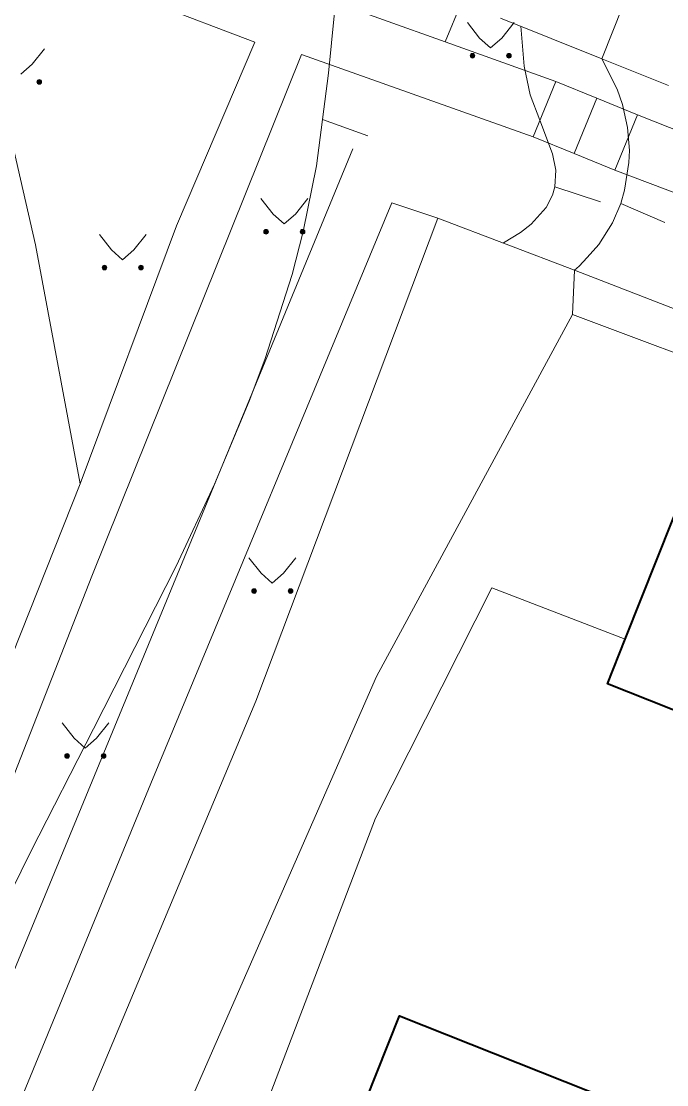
# Model space of a CAD drawing. Extents: x 1000 to 4000, y -5000 to -1000.
# Drawn here: x 1514.51 to 1541.44, y -4099.48 to -4055.14 of the extents above; entities that cross this region are included whole.
import ezdxf

# ---------------------------------------------------------------- set-up
doc = ezdxf.new("R2010")
doc.units = 0
doc.header["$MEASUREMENT"] = 0
for name, color, linetype in [('СЛОЙ_11', 7, 'CONTINUOUS'), ('СЛОЙ_24', 7, 'CONTINUOUS'), ('СЛОЙ_25', 7, 'CONTINUOUS'), ('СЛОЙ_37', 7, 'CONTINUOUS'), ('СЛОЙ_40', 7, 'CONTINUOUS'), ('СЛОЙ_41', 7, 'CONTINUOUS'), ('СЛОЙ_50', 7, 'CONTINUOUS'), ('СЛОЙ_6', 7, 'CONTINUOUS')]:
    doc.layers.add(name, color=color, linetype=linetype)

# ---------------------------------------------------------------- blocks, each defined once
blk = doc.blocks.new('*U116')
at = {"layer": 'СЛОЙ_41', "color": 3, "linetype": 'Continuous'}
for points in [[(0.669, -0.347), (0.667, -0.328), (0.669, -0.309)], [(0.674, -0.365), (0.669, -0.309), (0.674, -0.29)], [(0.669, -0.347), (0.669, -0.309), (0.674, -0.365)], [(0.683, -0.382), (0.674, -0.29), (0.683, -0.274)], [(0.674, -0.365), (0.674, -0.29), (0.683, -0.382)], [(0.696, -0.397), (0.683, -0.274), (0.696, -0.259)], [(0.683, -0.382), (0.683, -0.274), (0.696, -0.397)], [(0.71, -0.409), (0.696, -0.259), (0.71, -0.247)], [(0.696, -0.397), (0.696, -0.259), (0.71, -0.409)], [(0.727, -0.418), (0.71, -0.247), (0.727, -0.238)], [(0.71, -0.409), (0.71, -0.247), (0.727, -0.418)], [(0.746, -0.423), (0.727, -0.238), (0.746, -0.232)], [(0.727, -0.418), (0.727, -0.238), (0.746, -0.423)], [(0.765, -0.425), (0.746, -0.232), (0.765, -0.23)], [(0.746, -0.423), (0.746, -0.232), (0.765, -0.425)]]:
    blk.add_solid(points, dxfattribs=at)
at = {"layer": 'СЛОЙ_41', "color": 3, "linetype": 'Continuous', "extrusion": (0, 0, -1)}
for points in [[(-0.765, -0.425), (-0.765, -0.23), (-0.784, -0.423)], [(-0.784, -0.423), (-0.765, -0.23), (-0.784, -0.232)], [(-0.784, -0.423), (-0.784, -0.232), (-0.802, -0.418)], [(-0.802, -0.418), (-0.784, -0.232), (-0.802, -0.238)], [(-0.802, -0.418), (-0.802, -0.238), (-0.819, -0.409)], [(-0.819, -0.409), (-0.802, -0.238), (-0.819, -0.247)], [(-0.819, -0.409), (-0.819, -0.247), (-0.834, -0.397)], [(-0.834, -0.397), (-0.819, -0.247), (-0.834, -0.259)], [(-0.834, -0.397), (-0.834, -0.259), (-0.846, -0.382)], [(-0.846, -0.382), (-0.834, -0.259), (-0.846, -0.274)], [(-0.846, -0.382), (-0.846, -0.274), (-0.855, -0.365)], [(-0.855, -0.365), (-0.846, -0.274), (-0.855, -0.29)], [(-0.855, -0.365), (-0.855, -0.29), (-0.86, -0.347)], [(-0.86, -0.347), (-0.855, -0.29), (-0.86, -0.309)], [(-0.86, -0.347), (-0.86, -0.309), (-0.862, -0.328)]]:
    blk.add_solid(points, dxfattribs=at)
blk = doc.blocks.new('*U117')
at = {"layer": 'СЛОЙ_41', "color": 3, "linetype": 'Continuous'}
for points in [[(-0.852, -0.347), (-0.854, -0.328), (-0.852, -0.309)], [(-0.847, -0.365), (-0.852, -0.309), (-0.847, -0.29)], [(-0.852, -0.347), (-0.852, -0.309), (-0.847, -0.365)], [(-0.838, -0.382), (-0.847, -0.29), (-0.838, -0.274)], [(-0.847, -0.365), (-0.847, -0.29), (-0.838, -0.382)], [(-0.825, -0.397), (-0.838, -0.274), (-0.825, -0.259)], [(-0.838, -0.382), (-0.838, -0.274), (-0.825, -0.397)], [(-0.811, -0.409), (-0.825, -0.259), (-0.811, -0.247)], [(-0.825, -0.397), (-0.825, -0.259), (-0.811, -0.409)], [(-0.794, -0.418), (-0.811, -0.247), (-0.794, -0.238)], [(-0.811, -0.409), (-0.811, -0.247), (-0.794, -0.418)], [(-0.775, -0.423), (-0.794, -0.238), (-0.775, -0.232)], [(-0.794, -0.418), (-0.794, -0.238), (-0.775, -0.423)], [(-0.756, -0.425), (-0.775, -0.232), (-0.756, -0.23)], [(-0.775, -0.423), (-0.775, -0.232), (-0.756, -0.425)]]:
    blk.add_solid(points, dxfattribs=at)
at = {"layer": 'СЛОЙ_41', "color": 3, "linetype": 'Continuous', "extrusion": (0, 0, -1)}
for points in [[(0.756, -0.425), (0.756, -0.23), (0.737, -0.423)], [(0.737, -0.423), (0.756, -0.23), (0.737, -0.232)], [(0.737, -0.423), (0.737, -0.232), (0.719, -0.418)], [(0.719, -0.418), (0.737, -0.232), (0.719, -0.238)], [(0.719, -0.418), (0.719, -0.238), (0.702, -0.409)], [(0.702, -0.409), (0.719, -0.238), (0.702, -0.247)], [(0.702, -0.409), (0.702, -0.247), (0.687, -0.397)], [(0.687, -0.397), (0.702, -0.247), (0.687, -0.259)], [(0.687, -0.397), (0.687, -0.259), (0.675, -0.382)], [(0.675, -0.382), (0.687, -0.259), (0.675, -0.274)], [(0.675, -0.382), (0.675, -0.274), (0.666, -0.365)], [(0.666, -0.365), (0.675, -0.274), (0.666, -0.29)], [(0.666, -0.365), (0.666, -0.29), (0.661, -0.347)], [(0.661, -0.347), (0.666, -0.29), (0.661, -0.309)], [(0.661, -0.347), (0.661, -0.309), (0.659, -0.328)]]:
    blk.add_solid(points, dxfattribs=at)

msp = doc.modelspace()

# ---------------------------------------------------------------- linework, layer by layer
at = {"layer": 'СЛОЙ_11', "color": 253, "linetype": 'Continuous', "lineweight": 0}
for points in [[(1532.194, -4055.998), (1532.88, -4054.357)], [(1534.505, -4055.009), (1538.73, -4056.706)], [(1538.73, -4056.706), (1541.515, -4057.824)], [(1529.967, -4062.709), (1519.919, -4086.927), (1496.377, -4144.112)], [(1531.893, -4063.351), (1529.967, -4062.709)], [(1537.591, -4065.519), (1531.893, -4063.351)], [(1613.81, -4094.432), (1566.403, -4076.678), (1537.591, -4065.519)]]:
    msp.add_lwpolyline(points, dxfattribs=at)
at = {"layer": 'СЛОЙ_24', "color": 253, "linetype": 'Continuous', "lineweight": 0}
for points in [[(1562.215, -4000), (1549.727, -4029.049), (1538.73, -4056.706)], [(1515.601, -4052.721), (1524.249, -4056.012)], [(1527.045, -4054.153), (1532.194, -4055.998)], [(1516.966, -4074.43), (1520.979, -4063.672), (1524.249, -4056.012)], [(1532.194, -4055.998), (1536.807, -4057.65)], [(1526.195, -4056.527), (1517.447, -4078.283), (1492.145, -4142.849)], [(1526.195, -4056.527), (1535.864, -4059.968)], [(1622.341, -4091.53), (1598.986, -4082.298), (1540.219, -4059.039)], [(1539.276, -4061.356), (1551.356, -4065.907), (1582.454, -4077.962), (1618.889, -4093.068)], [(1537.511, -4067.365), (1529.325, -4082.458), (1509.147, -4128.456), (1506.258, -4139.776), (1500.768, -4144.575)], [(1537.511, -4067.365), (1559.982, -4075.795), (1580.207, -4084.545), (1585.504, -4087.275), (1598.264, -4094.5), (1599.388, -4098.114)], [(1488.991, -4144.842), (1516.966, -4074.43)], [(1534.14, -4078.765), (1529.292, -4088.374), (1514.552, -4126.981)], [(1534.14, -4078.765), (1539.707, -4080.901)]]:
    msp.add_lwpolyline(points, dxfattribs=at)
at = {"layer": 'СЛОЙ_25', "color": 253, "linetype": 'Continuous', "lineweight": 0}
for points in [[(1535.864, -4059.968), (1536.807, -4057.65)], [(1536.807, -4057.65), (1538.513, -4058.344), (1540.219, -4059.039)], [(1538.513, -4058.344), (1537.57, -4060.662)], [(1540.219, -4059.039), (1539.276, -4061.356)], [(1539.276, -4061.356), (1537.57, -4060.662), (1535.864, -4059.968)]]:
    msp.add_lwpolyline(points, dxfattribs=at)
at = {"layer": 'СЛОЙ_37', "color": 253, "linetype": 'Continuous', "lineweight": 0}
msp.add_line((1537.511, -4067.365), (1537.591, -4065.519), dxfattribs=at)
for points in [[(1514.179, -4060.451), (1515.099, -4064.472), (1516.966, -4074.43)], [(1500.768, -4144.575), (1504.344, -4129.829), (1513.206, -4109.894), (1524.288, -4083.497), (1531.893, -4063.351)]]:
    msp.add_lwpolyline(points, dxfattribs=at)
at = {"layer": 'СЛОЙ_40', "color": 253, "linetype": 'Continuous', "lineweight": 0}
msp.add_line((1495.153, -4140.864), (1528.347, -4060.469), dxfattribs=at)
at = {"layer": 'СЛОЙ_41', "color": 253, "linetype": 'Continuous', "lineweight": 0}
for p, q in [((1533.119, -4055.194), (1533.629, -4055.844)), ((1535.069, -4055.194), (1534.559, -4055.844)), ((1533.629, -4055.844), (1534.089, -4056.254)), ((1534.559, -4055.844), (1534.089, -4056.254)), ((1524.508, -4062.534), (1525.018, -4063.184)), ((1526.458, -4062.534), (1525.948, -4063.184)), ((1525.018, -4063.184), (1525.478, -4063.594)), ((1525.948, -4063.184), (1525.478, -4063.594)), ((1516.21, -4084.388), (1516.72, -4085.038)), ((1518.16, -4084.388), (1517.65, -4085.038)), ((1516.72, -4085.038), (1517.18, -4085.448)), ((1517.65, -4085.038), (1517.18, -4085.448))]:
    msp.add_line(p, q, dxfattribs=at)
for points in [[(1515.475, -4056.288), (1514.965, -4056.938), (1514.495, -4057.348)], [(1517.768, -4064.028), (1518.278, -4064.678), (1518.738, -4065.088)], [(1519.718, -4064.028), (1519.208, -4064.678), (1518.738, -4065.088)], [(1524.008, -4077.51), (1524.518, -4078.16), (1524.978, -4078.57)], [(1525.958, -4077.51), (1525.448, -4078.16), (1524.978, -4078.57)]]:
    msp.add_lwpolyline(points, dxfattribs=at)
for centre in [(1533.333, -4056.582), (1534.854, -4056.582), (1515.26, -4057.676), (1524.722, -4063.922), (1526.243, -4063.922), (1517.982, -4065.416), (1519.503, -4065.416), (1524.222, -4078.898), (1525.743, -4078.898), (1516.424, -4085.776), (1517.945, -4085.776)]:
    msp.add_circle(centre, 0.0976, dxfattribs=at)
for points in [[(1533.237, -4056.601), (1533.235, -4056.582), (1533.237, -4056.563)], [(1533.242, -4056.619), (1533.237, -4056.563), (1533.242, -4056.545)], [(1533.237, -4056.601), (1533.237, -4056.563), (1533.242, -4056.619)], [(1533.251, -4056.636), (1533.242, -4056.545), (1533.251, -4056.528)], [(1533.242, -4056.619), (1533.242, -4056.545), (1533.251, -4056.636)], [(1533.264, -4056.651), (1533.251, -4056.528), (1533.264, -4056.513)], [(1533.251, -4056.636), (1533.251, -4056.528), (1533.264, -4056.651)], [(1533.278, -4056.663), (1533.264, -4056.513), (1533.278, -4056.501)], [(1533.264, -4056.651), (1533.264, -4056.513), (1533.278, -4056.663)], [(1533.295, -4056.672), (1533.278, -4056.501), (1533.295, -4056.492)], [(1533.278, -4056.663), (1533.278, -4056.501), (1533.295, -4056.672)], [(1533.314, -4056.678), (1533.295, -4056.492), (1533.314, -4056.486)], [(1533.295, -4056.672), (1533.295, -4056.492), (1533.314, -4056.678)], [(1533.333, -4056.68), (1533.314, -4056.486), (1533.333, -4056.484)], [(1533.314, -4056.678), (1533.314, -4056.486), (1533.333, -4056.68)], [(1534.758, -4056.601), (1534.756, -4056.582), (1534.758, -4056.563)], [(1534.763, -4056.619), (1534.758, -4056.563), (1534.763, -4056.545)], [(1534.758, -4056.601), (1534.758, -4056.563), (1534.763, -4056.619)], [(1534.772, -4056.636), (1534.763, -4056.545), (1534.772, -4056.528)], [(1534.763, -4056.619), (1534.763, -4056.545), (1534.772, -4056.636)], [(1534.785, -4056.651), (1534.772, -4056.528), (1534.785, -4056.513)], [(1534.772, -4056.636), (1534.772, -4056.528), (1534.785, -4056.651)], [(1534.799, -4056.663), (1534.785, -4056.513), (1534.799, -4056.501)], [(1534.785, -4056.651), (1534.785, -4056.513), (1534.799, -4056.663)], [(1534.816, -4056.672), (1534.799, -4056.501), (1534.816, -4056.492)], [(1534.799, -4056.663), (1534.799, -4056.501), (1534.816, -4056.672)], [(1534.835, -4056.678), (1534.816, -4056.492), (1534.835, -4056.486)], [(1534.816, -4056.672), (1534.816, -4056.492), (1534.835, -4056.678)], [(1534.854, -4056.68), (1534.835, -4056.486), (1534.854, -4056.484)], [(1534.835, -4056.678), (1534.835, -4056.486), (1534.854, -4056.68)], [(1524.626, -4063.941), (1524.624, -4063.922), (1524.626, -4063.903)], [(1524.631, -4063.959), (1524.626, -4063.903), (1524.631, -4063.885)], [(1524.626, -4063.941), (1524.626, -4063.903), (1524.631, -4063.959)], [(1524.64, -4063.976), (1524.631, -4063.885), (1524.64, -4063.868)], [(1524.631, -4063.959), (1524.631, -4063.885), (1524.64, -4063.976)], [(1524.653, -4063.991), (1524.64, -4063.868), (1524.653, -4063.853)], [(1524.64, -4063.976), (1524.64, -4063.868), (1524.653, -4063.991)], [(1524.667, -4064.003), (1524.653, -4063.853), (1524.667, -4063.841)], [(1524.653, -4063.991), (1524.653, -4063.853), (1524.667, -4064.003)], [(1524.684, -4064.012), (1524.667, -4063.841), (1524.684, -4063.832)], [(1524.667, -4064.003), (1524.667, -4063.841), (1524.684, -4064.012)], [(1524.703, -4064.018), (1524.684, -4063.832), (1524.703, -4063.826)], [(1524.684, -4064.012), (1524.684, -4063.832), (1524.703, -4064.018)], [(1524.722, -4064.02), (1524.703, -4063.826), (1524.722, -4063.824)], [(1524.703, -4064.018), (1524.703, -4063.826), (1524.722, -4064.02)], [(1526.147, -4063.941), (1526.145, -4063.922), (1526.147, -4063.903)], [(1526.152, -4063.959), (1526.147, -4063.903), (1526.152, -4063.885)], [(1526.147, -4063.941), (1526.147, -4063.903), (1526.152, -4063.959)], [(1526.161, -4063.976), (1526.152, -4063.885), (1526.161, -4063.868)], [(1526.152, -4063.959), (1526.152, -4063.885), (1526.161, -4063.976)], [(1526.174, -4063.991), (1526.161, -4063.868), (1526.174, -4063.853)], [(1526.161, -4063.976), (1526.161, -4063.868), (1526.174, -4063.991)], [(1526.188, -4064.003), (1526.174, -4063.853), (1526.188, -4063.841)], [(1526.174, -4063.991), (1526.174, -4063.853), (1526.188, -4064.003)], [(1526.205, -4064.012), (1526.188, -4063.841), (1526.205, -4063.832)], [(1526.188, -4064.003), (1526.188, -4063.841), (1526.205, -4064.012)], [(1526.224, -4064.018), (1526.205, -4063.832), (1526.224, -4063.826)], [(1526.205, -4064.012), (1526.205, -4063.832), (1526.224, -4064.018)], [(1526.243, -4064.02), (1526.224, -4063.826), (1526.243, -4063.824)], [(1526.224, -4064.018), (1526.224, -4063.826), (1526.243, -4064.02)], [(1516.328, -4085.795), (1516.326, -4085.776), (1516.328, -4085.757)], [(1516.333, -4085.813), (1516.328, -4085.757), (1516.333, -4085.739)], [(1516.328, -4085.795), (1516.328, -4085.757), (1516.333, -4085.813)], [(1516.342, -4085.83), (1516.333, -4085.739), (1516.342, -4085.722)], [(1516.333, -4085.813), (1516.333, -4085.739), (1516.342, -4085.83)], [(1516.355, -4085.845), (1516.342, -4085.722), (1516.355, -4085.707)], [(1516.342, -4085.83), (1516.342, -4085.722), (1516.355, -4085.845)], [(1516.369, -4085.857), (1516.355, -4085.707), (1516.369, -4085.695)], [(1516.355, -4085.845), (1516.355, -4085.707), (1516.369, -4085.857)], [(1516.386, -4085.866), (1516.369, -4085.695), (1516.386, -4085.686)], [(1516.369, -4085.857), (1516.369, -4085.695), (1516.386, -4085.866)], [(1516.405, -4085.872), (1516.386, -4085.686), (1516.405, -4085.68)], [(1516.386, -4085.866), (1516.386, -4085.686), (1516.405, -4085.872)], [(1516.424, -4085.874), (1516.405, -4085.68), (1516.424, -4085.678)], [(1516.405, -4085.872), (1516.405, -4085.68), (1516.424, -4085.874)], [(1517.849, -4085.795), (1517.847, -4085.776), (1517.849, -4085.757)], [(1517.854, -4085.813), (1517.849, -4085.757), (1517.854, -4085.739)], [(1517.849, -4085.795), (1517.849, -4085.757), (1517.854, -4085.813)], [(1517.863, -4085.83), (1517.854, -4085.739), (1517.863, -4085.722)], [(1517.854, -4085.813), (1517.854, -4085.739), (1517.863, -4085.83)], [(1517.876, -4085.845), (1517.863, -4085.722), (1517.876, -4085.707)], [(1517.863, -4085.83), (1517.863, -4085.722), (1517.876, -4085.845)], [(1517.89, -4085.857), (1517.876, -4085.707), (1517.89, -4085.695)], [(1517.876, -4085.845), (1517.876, -4085.707), (1517.89, -4085.857)], [(1517.907, -4085.866), (1517.89, -4085.695), (1517.907, -4085.686)], [(1517.89, -4085.857), (1517.89, -4085.695), (1517.907, -4085.866)], [(1517.926, -4085.872), (1517.907, -4085.686), (1517.926, -4085.68)], [(1517.907, -4085.866), (1517.907, -4085.686), (1517.926, -4085.872)], [(1517.945, -4085.874), (1517.926, -4085.68), (1517.945, -4085.678)], [(1517.926, -4085.872), (1517.926, -4085.68), (1517.945, -4085.874)]]:
    msp.add_solid(points, dxfattribs=at)
at = {"layer": 'СЛОЙ_41', "color": 253, "linetype": 'Continuous', "lineweight": 0, "extrusion": (0, 0, -1)}
for points in [[(-1533.333, -4056.68), (-1533.333, -4056.484), (-1533.352, -4056.678)], [(-1533.352, -4056.678), (-1533.333, -4056.484), (-1533.352, -4056.486)], [(-1533.352, -4056.678), (-1533.352, -4056.486), (-1533.37, -4056.672)], [(-1533.37, -4056.672), (-1533.352, -4056.486), (-1533.37, -4056.492)], [(-1533.37, -4056.672), (-1533.37, -4056.492), (-1533.387, -4056.663)], [(-1533.387, -4056.663), (-1533.37, -4056.492), (-1533.387, -4056.501)], [(-1533.387, -4056.663), (-1533.387, -4056.501), (-1533.402, -4056.651)], [(-1533.402, -4056.651), (-1533.387, -4056.501), (-1533.402, -4056.513)], [(-1533.402, -4056.651), (-1533.402, -4056.513), (-1533.414, -4056.636)], [(-1533.414, -4056.636), (-1533.402, -4056.513), (-1533.414, -4056.528)], [(-1533.414, -4056.636), (-1533.414, -4056.528), (-1533.423, -4056.619)], [(-1533.423, -4056.619), (-1533.414, -4056.528), (-1533.423, -4056.545)], [(-1533.423, -4056.619), (-1533.423, -4056.545), (-1533.428, -4056.601)], [(-1533.428, -4056.601), (-1533.423, -4056.545), (-1533.428, -4056.563)], [(-1533.428, -4056.601), (-1533.428, -4056.563), (-1533.43, -4056.582)], [(-1534.854, -4056.68), (-1534.854, -4056.484), (-1534.873, -4056.678)], [(-1534.873, -4056.678), (-1534.854, -4056.484), (-1534.873, -4056.486)], [(-1534.873, -4056.678), (-1534.873, -4056.486), (-1534.891, -4056.672)], [(-1534.891, -4056.672), (-1534.873, -4056.486), (-1534.891, -4056.492)], [(-1534.891, -4056.672), (-1534.891, -4056.492), (-1534.908, -4056.663)], [(-1534.908, -4056.663), (-1534.891, -4056.492), (-1534.908, -4056.501)], [(-1534.908, -4056.663), (-1534.908, -4056.501), (-1534.923, -4056.651)], [(-1534.923, -4056.651), (-1534.908, -4056.501), (-1534.923, -4056.513)], [(-1534.923, -4056.651), (-1534.923, -4056.513), (-1534.935, -4056.636)], [(-1534.935, -4056.636), (-1534.923, -4056.513), (-1534.935, -4056.528)], [(-1534.935, -4056.636), (-1534.935, -4056.528), (-1534.944, -4056.619)], [(-1534.944, -4056.619), (-1534.935, -4056.528), (-1534.944, -4056.545)], [(-1534.944, -4056.619), (-1534.944, -4056.545), (-1534.949, -4056.601)], [(-1534.949, -4056.601), (-1534.944, -4056.545), (-1534.949, -4056.563)], [(-1534.949, -4056.601), (-1534.949, -4056.563), (-1534.951, -4056.582)], [(-1524.722, -4064.02), (-1524.722, -4063.824), (-1524.741, -4064.018)], [(-1524.741, -4064.018), (-1524.722, -4063.824), (-1524.741, -4063.826)], [(-1524.741, -4064.018), (-1524.741, -4063.826), (-1524.759, -4064.012)], [(-1524.759, -4064.012), (-1524.741, -4063.826), (-1524.759, -4063.832)], [(-1524.759, -4064.012), (-1524.759, -4063.832), (-1524.776, -4064.003)], [(-1524.776, -4064.003), (-1524.759, -4063.832), (-1524.776, -4063.841)], [(-1524.776, -4064.003), (-1524.776, -4063.841), (-1524.791, -4063.991)], [(-1524.791, -4063.991), (-1524.776, -4063.841), (-1524.791, -4063.853)], [(-1524.791, -4063.991), (-1524.791, -4063.853), (-1524.803, -4063.976)], [(-1524.803, -4063.976), (-1524.791, -4063.853), (-1524.803, -4063.868)], [(-1524.803, -4063.976), (-1524.803, -4063.868), (-1524.812, -4063.959)], [(-1524.812, -4063.959), (-1524.803, -4063.868), (-1524.812, -4063.885)], [(-1524.812, -4063.959), (-1524.812, -4063.885), (-1524.817, -4063.941)], [(-1524.817, -4063.941), (-1524.812, -4063.885), (-1524.817, -4063.903)], [(-1524.817, -4063.941), (-1524.817, -4063.903), (-1524.819, -4063.922)], [(-1526.243, -4064.02), (-1526.243, -4063.824), (-1526.262, -4064.018)], [(-1526.262, -4064.018), (-1526.243, -4063.824), (-1526.262, -4063.826)], [(-1526.262, -4064.018), (-1526.262, -4063.826), (-1526.28, -4064.012)], [(-1526.28, -4064.012), (-1526.262, -4063.826), (-1526.28, -4063.832)], [(-1526.28, -4064.012), (-1526.28, -4063.832), (-1526.297, -4064.003)], [(-1526.297, -4064.003), (-1526.28, -4063.832), (-1526.297, -4063.841)], [(-1526.297, -4064.003), (-1526.297, -4063.841), (-1526.312, -4063.991)], [(-1526.312, -4063.991), (-1526.297, -4063.841), (-1526.312, -4063.853)], [(-1526.312, -4063.991), (-1526.312, -4063.853), (-1526.324, -4063.976)], [(-1526.324, -4063.976), (-1526.312, -4063.853), (-1526.324, -4063.868)], [(-1526.324, -4063.976), (-1526.324, -4063.868), (-1526.333, -4063.959)], [(-1526.333, -4063.959), (-1526.324, -4063.868), (-1526.333, -4063.885)], [(-1526.333, -4063.959), (-1526.333, -4063.885), (-1526.338, -4063.941)], [(-1526.338, -4063.941), (-1526.333, -4063.885), (-1526.338, -4063.903)], [(-1526.338, -4063.941), (-1526.338, -4063.903), (-1526.34, -4063.922)], [(-1516.424, -4085.874), (-1516.424, -4085.678), (-1516.443, -4085.872)], [(-1516.443, -4085.872), (-1516.424, -4085.678), (-1516.443, -4085.68)], [(-1516.443, -4085.872), (-1516.443, -4085.68), (-1516.461, -4085.866)], [(-1516.461, -4085.866), (-1516.443, -4085.68), (-1516.461, -4085.686)], [(-1516.461, -4085.866), (-1516.461, -4085.686), (-1516.478, -4085.857)], [(-1516.478, -4085.857), (-1516.461, -4085.686), (-1516.478, -4085.695)], [(-1516.478, -4085.857), (-1516.478, -4085.695), (-1516.493, -4085.845)], [(-1516.493, -4085.845), (-1516.478, -4085.695), (-1516.493, -4085.707)], [(-1516.493, -4085.845), (-1516.493, -4085.707), (-1516.505, -4085.83)], [(-1516.505, -4085.83), (-1516.493, -4085.707), (-1516.505, -4085.722)], [(-1516.505, -4085.83), (-1516.505, -4085.722), (-1516.514, -4085.813)], [(-1516.514, -4085.813), (-1516.505, -4085.722), (-1516.514, -4085.739)], [(-1516.514, -4085.813), (-1516.514, -4085.739), (-1516.519, -4085.795)], [(-1516.519, -4085.795), (-1516.514, -4085.739), (-1516.519, -4085.757)], [(-1516.519, -4085.795), (-1516.519, -4085.757), (-1516.521, -4085.776)], [(-1517.945, -4085.874), (-1517.945, -4085.678), (-1517.964, -4085.872)], [(-1517.964, -4085.872), (-1517.945, -4085.678), (-1517.964, -4085.68)], [(-1517.964, -4085.872), (-1517.964, -4085.68), (-1517.982, -4085.866)], [(-1517.982, -4085.866), (-1517.964, -4085.68), (-1517.982, -4085.686)], [(-1517.982, -4085.866), (-1517.982, -4085.686), (-1517.999, -4085.857)], [(-1517.999, -4085.857), (-1517.982, -4085.686), (-1517.999, -4085.695)], [(-1517.999, -4085.857), (-1517.999, -4085.695), (-1518.014, -4085.845)], [(-1518.014, -4085.845), (-1517.999, -4085.695), (-1518.014, -4085.707)], [(-1518.014, -4085.845), (-1518.014, -4085.707), (-1518.026, -4085.83)], [(-1518.026, -4085.83), (-1518.014, -4085.707), (-1518.026, -4085.722)], [(-1518.026, -4085.83), (-1518.026, -4085.722), (-1518.035, -4085.813)], [(-1518.035, -4085.813), (-1518.026, -4085.722), (-1518.035, -4085.739)], [(-1518.035, -4085.813), (-1518.035, -4085.739), (-1518.04, -4085.795)], [(-1518.04, -4085.795), (-1518.035, -4085.739), (-1518.04, -4085.757)], [(-1518.04, -4085.795), (-1518.04, -4085.757), (-1518.042, -4085.776)]]:
    msp.add_solid(points, dxfattribs=at)
at = {"layer": 'СЛОЙ_50', "color": 253, "linetype": 'Continuous', "lineweight": 0}
for p, q in [((1536.769, -4062.046), (1538.666, -4062.677)), ((1539.515, -4062.749), (1541.356, -4063.53))]:
    msp.add_line(p, q, dxfattribs=at)
for points in [[(1513.664, -4092.302), (1514.917, -4089.737), (1517.525, -4084.645), (1520.973, -4077.863), (1522.572, -4074.445), (1524.021, -4070.988), (1524.674, -4069.242), (1525.805, -4065.703), (1526.271, -4063.907), (1526.828, -4061.175), (1527.08, -4059.24), (1527.332, -4057.305), (1527.845, -4052.092)], [(1535.351, -4055.349), (1535.481, -4057.012), (1535.739, -4058.215), (1536.144, -4059.275), (1536.675, -4060.667), (1536.805, -4061.357), (1536.769, -4062.046), (1536.67, -4062.39), (1536.4, -4062.907), (1535.776, -4063.599), (1535.334, -4063.947), (1534.62, -4064.389)], [(1537.591, -4065.519), (1537.777, -4065.358), (1538.118, -4064.996), (1538.599, -4064.457), (1539.177, -4063.554), (1539.515, -4062.749), (1539.679, -4062.184), (1539.86, -4061.028), (1539.877, -4060.538), (1539.805, -4059.571), (1539.59, -4058.615), (1539.366, -4057.98), (1538.73, -4056.706)], [(1527.08, -4059.24), (1528.961, -4059.917)]]:
    msp.add_lwpolyline(points, dxfattribs=at)
at = {"layer": 'СЛОЙ_6', "color": 253, "linetype": 'Continuous', "lineweight": 40}
for points in [[(1539.707, -4080.901), (1542.336, -4074.272)], [(1526.971, -4104.961), (1530.283, -4096.608), (1549.967, -4104.413), (1555.89, -4089.476), (1538.967, -4082.766), (1539.707, -4080.901)]]:
    msp.add_lwpolyline(points, dxfattribs=at)

# ---------------------------------------------------------------- block references
at = {"layer": 'СЛОЙ_41', "color": 253, "linetype": 'Continuous', "lineweight": 0}
for name, p in [('*U116', (1514.495, -4057.348)), ('*U117', (1518.738, -4065.088)), ('*U116', (1518.738, -4065.088)), ('*U117', (1524.978, -4078.57)), ('*U116', (1524.978, -4078.57))]:
    msp.add_blockref(name, p, dxfattribs=at)

doc.saveas('drawing.dxf')
